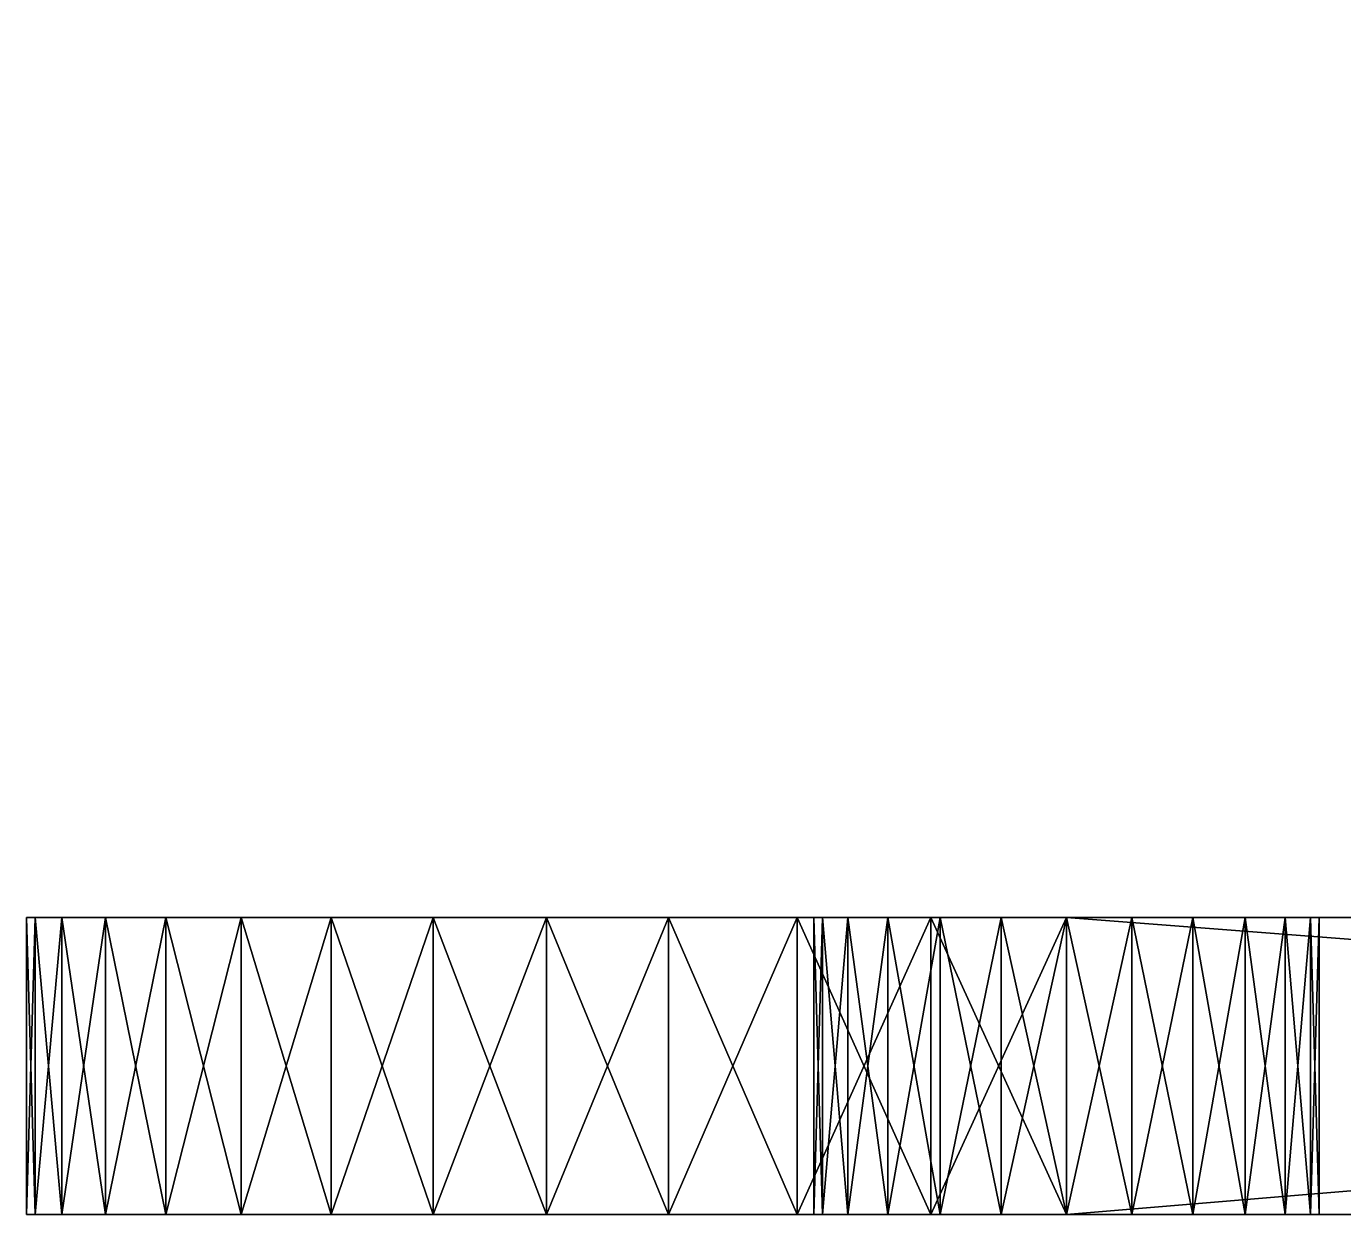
# Model space of a CAD drawing. Extents: x 0 to 33, y 0 to 16.
# Drawn here: x 0 to 8.87, y 0 to 8 of the extents above; entities that cross this region are included whole.
import ezdxf

# ---------------------------------------------------------------- set-up
doc = ezdxf.new("R2010")
doc.units = 0
doc.header["$LTSCALE"] = 25.4
doc.layers.get('0').update_dxf_attribs({"color": 13, "linetype": 'CONTINUOUS'})

msp = doc.modelspace()

# ---------------------------------------------------------------- linework, layer by layer
at = {"color": 0}
for p, q in [((0, 0, 7), (0, 2, 7)), ((0, 0, 7), (0, 2, 7)), ((0.0599, 0, 6.0863), (0.0599, 2, 6.0863)), ((0.0599, 0, 6.0863), (0.0599, 2, 6.0863)), ((0.0599, 0, 7.9137), (0.0599, 2, 7.9137)), ((0.0599, 0, 7.9137), (0.0599, 2, 7.9137)), ((0.2385, 0, 5.1883), (0.2385, 2, 5.1883)), ((0.2385, 0, 8.8117), (0.2385, 2, 8.8117)), ((0.2385, 0, 8.8117), (0.2385, 2, 8.8117)), ((0.2385, 0, 5.1883), (0.2385, 2, 5.1883)), ((0.5328, 0, 4.3212), (0.5328, 2, 4.3212)), ((0.5328, 0, 9.6788), (0.5328, 2, 9.6788)), ((0.5328, 0, 9.6788), (0.5328, 2, 9.6788)), ((0.5328, 0, 4.3212), (0.5328, 2, 4.3212)), ((0.9378, 0, 3.5), (0.9378, 2, 3.5)), ((0.9378, 0, 10.5), (0.9378, 2, 10.5)), ((0.9378, 0, 10.5), (0.9378, 2, 10.5)), ((0.9378, 0, 3.5), (0.9378, 2, 3.5)), ((1.4465, 0, 11.2613), (1.4465, 2, 11.2613)), ((1.4465, 0, 11.2613), (1.4465, 2, 11.2613)), ((1.4465, 0, 2.7387), (1.4465, 2, 2.7387)), ((1.4465, 0, 2.7387), (1.4465, 2, 2.7387)), ((2.0503, 0, 11.9497), (2.0503, 2, 11.9497)), ((2.0503, 0, 2.0503), (2.0503, 2, 2.0503)), ((2.0503, 0, 11.9497), (2.0503, 2, 11.9497)), ((2.0503, 0, 2.0503), (2.0503, 2, 2.0503)), ((2.7387, 0, 1.4465), (2.7387, 2, 1.4465)), ((2.7387, 0, 12.5535), (2.7387, 2, 12.5535)), ((2.7387, 0, 12.5535), (2.7387, 2, 12.5535)), ((2.7387, 0, 1.4465), (2.7387, 2, 1.4465)), ((3.5, 0, 0.9378), (3.5, 2, 0.9378)), ((3.5, 0, 13.0622), (3.5, 2, 13.0622)), ((3.5, 0, 13.0622), (3.5, 2, 13.0622)), ((3.5, 0, 0.9378), (3.5, 2, 0.9378)), ((4.3212, 0, 13.4672), (4.3212, 2, 13.4672)), ((4.3212, 0, 13.4672), (4.3212, 2, 13.4672)), ((4.3212, 0, 0.5328), (4.3212, 2, 0.5328)), ((4.3212, 0, 0.5328), (4.3212, 2, 0.5328)), ((5.1883, 0, 13.7615), (5.1883, 2, 13.7615)), ((5.1883, 0, 0.2385), (5.1883, 2, 0.2385)), ((5.1883, 0, 13.7615), (5.1883, 2, 13.7615)), ((5.1883, 0, 0.2385), (5.1883, 2, 0.2385)), ((5.3, 0, 7), (5.3, 2, 7)), ((5.3, 0, 7), (5.3, 2, 7)), ((5.3579, 0, 6.56), (5.3579, 2, 6.56)), ((5.3579, 0, 6.56), (5.3579, 2, 6.56)), ((5.3579, 0, 7.44), (5.3579, 2, 7.44)), ((5.3579, 0, 7.44), (5.3579, 2, 7.44)), ((5.5278, 0, 6.15), (5.5278, 2, 6.15)), ((5.5278, 0, 7.85), (5.5278, 2, 7.85)), ((5.5278, 0, 7.85), (5.5278, 2, 7.85)), ((5.5278, 0, 6.15), (5.5278, 2, 6.15)), ((5.7979, 0, 8.2021), (5.7979, 2, 8.2021)), ((5.7979, 0, 8.2021), (5.7979, 2, 8.2021)), ((5.7979, 0, 5.7979), (5.7979, 2, 5.7979)), ((5.7979, 0, 5.7979), (5.7979, 2, 5.7979)), ((6.0863, 0, 0.0599), (6.0863, 2, 0.0599)), ((6.0863, 0, 0.0599), (6.0863, 2, 0.0599)), ((6.0863, 0, 13.9401), (6.0863, 2, 13.9401)), ((6.0863, 0, 13.9401), (6.0863, 2, 13.9401)), ((6.15, 0, 8.4722), (6.15, 2, 8.4722)), ((6.15, 0, 8.4722), (6.15, 2, 8.4722)), ((6.15, 0, 5.5278), (6.15, 2, 5.5278)), ((6.15, 0, 5.5278), (6.15, 2, 5.5278)), ((6.56, 0, 8.6421), (6.56, 2, 8.6421)), ((6.56, 0, 8.6421), (6.56, 2, 8.6421)), ((6.56, 0, 5.3579), (6.56, 2, 5.3579)), ((6.56, 0, 5.3579), (6.56, 2, 5.3579)), ((7, 0), (7, 2)), ((7, 2), (31, 2)), ((7, 0), (7, 2)), ((7, 0, 14), (7, 2, 14)), ((7, 0, 5.3), (7, 2, 5.3)), ((7, 0, 8.7), (7, 2, 8.7)), ((7, 2), (31, 2)), ((7, 2, 14), (31, 2, 14)), ((7, 0, 8.7), (7, 2, 8.7)), ((7, 0, 5.3), (7, 2, 5.3)), ((7, 2, 14), (31, 2, 14)), ((7, 0, 14), (7, 2, 14)), ((7.44, 0, 5.3579), (7.44, 2, 5.3579)), ((7.44, 0, 8.6421), (7.44, 2, 8.6421)), ((7.44, 0, 8.6421), (7.44, 2, 8.6421)), ((7.44, 0, 5.3579), (7.44, 2, 5.3579)), ((7.85, 0, 8.4722), (7.85, 2, 8.4722)), ((7.85, 0, 8.4722), (7.85, 2, 8.4722)), ((7.85, 0, 5.5278), (7.85, 2, 5.5278)), ((7.85, 0, 5.5278), (7.85, 2, 5.5278)), ((8.2021, 0, 8.2021), (8.2021, 2, 8.2021)), ((8.2021, 0, 8.2021), (8.2021, 2, 8.2021)), ((8.2021, 0, 5.7979), (8.2021, 2, 5.7979)), ((8.2021, 0, 5.7979), (8.2021, 2, 5.7979)), ((8.4722, 0, 7.85), (8.4722, 2, 7.85)), ((8.4722, 0, 7.85), (8.4722, 2, 7.85)), ((8.4722, 0, 6.15), (8.4722, 2, 6.15)), ((8.4722, 0, 6.15), (8.4722, 2, 6.15)), ((8.6421, 0, 6.56), (8.6421, 2, 6.56)), ((8.6421, 0, 7.44), (8.6421, 2, 7.44)), ((8.6421, 0, 7.44), (8.6421, 2, 7.44)), ((8.6421, 0, 6.56), (8.6421, 2, 6.56)), ((8.7, 0, 7), (8.7, 2, 7)), ((8.7, 0, 7), (8.7, 2, 7)), ((33, 0), (7, 0)), ((33, 0), (7, 0)), ((33, 0, 14), (7, 0, 14)), ((33, 0, 14), (7, 0, 14))]:
    msp.add_line(p, q, dxfattribs=at)
at = {"color": 0, "extrusion": (0, -1, 0)}
for centre in [(7, 7, -2), (7, 7, -2), (7, 7, -2), (7, 7, -2), (7, 7, -2), (7, 7, -2), (7, 7, -2), (7, 7, -2), (7, 7, -2), (7, 7, -2), (7, 7, -2), (7, 7, -2), (7, 7, -2), (7, 7, -2), (7, 7, -2), (7, 7, -2), (7, 7, -2), (7, 7, -2), (7, 7, -2), (7, 7, -2), (7, 7, -2), (7, 7, -2), (7, 7, -2), (7, 7, -2), (7, 7, -2), (7, 7), (7, 7), (7, 7), (7, 7), (7, 7), (7, 7), (7, 7), (7, 7), (7, 7), (7, 7), (7, 7), (7, 7), (7, 7), (7, 7), (7, 7), (7, 7), (7, 7), (7, 7), (7, 7), (7, 7), (7, 7), (7, 7), (7, 7), (7, 7), (7, 7)]:
    msp.add_circle(centre, 1.7, dxfattribs=at)
for centre, start, end in [((7, 7, -2), 180, 270), ((7, 7, -2), 90, 180), ((7, 7, -2), 90, 180), ((7, 7, -2), 180, 270), ((7, 7, -2), 180, 270), ((7, 7, -2), 90, 180), ((7, 7, -2), 90, 180), ((7, 7, -2), 90, 180), ((7, 7, -2), 90, 180), ((7, 7, -2), 180, 270), ((7, 7, -2), 180, 270), ((7, 7, -2), 180, 270), ((7, 7, -2), 180, 270), ((7, 7, -2), 90, 180), ((7, 7, -2), 90, 180), ((7, 7, -2), 180, 270), ((7, 7, -2), 90, 180), ((7, 7, -2), 90, 180), ((7, 7, -2), 180, 270), ((7, 7, -2), 90, 180), ((7, 7, -2), 180, 270), ((7, 7, -2), 180, 270), ((7, 7, -2), 90, 180), ((7, 7, -2), 180, 270), ((7, 7, -2), 180, 270), ((7, 7, -2), 90, 180), ((7, 7), 180, 270), ((7, 7), 90, 180), ((7, 7), 90, 180), ((7, 7), 180, 270), ((7, 7), 180, 270), ((7, 7), 90, 180), ((7, 7), 180, 270), ((7, 7), 90, 180), ((7, 7), 90, 180), ((7, 7), 90, 180), ((7, 7), 90, 180), ((7, 7), 90, 180), ((7, 7), 180, 270), ((7, 7), 180, 270), ((7, 7), 180, 270), ((7, 7), 180, 270), ((7, 7), 90, 180), ((7, 7), 90, 180), ((7, 7), 180, 270), ((7, 7), 90, 180), ((7, 7), 90, 180), ((7, 7), 180, 270), ((7, 7), 90, 180), ((7, 7), 180, 270), ((7, 7), 180, 270), ((7, 7), 90, 180), ((7, 7), 180, 270)]:
    msp.add_arc(centre, 7, start, end, dxfattribs=at)

# ---------------------------------------------------------------- meshes
at = {"color": 0}
mesh = msp.add_polyface(dxfattribs=at)
corners = [(33, 16), (7, 14), (7, 16), (31, 14), (31, 2), (7, 0), (7, 2), (33, 0)]
mesh.append_faces([[corners[k] for k in face] for face in [(0, 1, 2), (4, 5, 6)]], dxfattribs={"vtx0": -1, "color": 0})
mesh.append_faces([[corners[k] for k in face] for face in [(1, 0, 3), (3, 0, 4), (5, 4, 7), (7, 4, 0)]], dxfattribs={"vtx0": -1, "vtx1": -1, "color": 0})
mesh = msp.add_polyface(dxfattribs=at)
corners = [(33, 0, 14), (7, 2, 14), (7, 0, 14), (31, 2, 14), (31, 14, 14), (7, 16, 14), (7, 14, 14), (33, 16, 14), (33, 9.5, 14)]
mesh.append_faces([[corners[k] for k in face] for face in [(0, 1, 2), (4, 5, 6), (7, 0, 8)]], dxfattribs={"vtx0": -1, "color": 0})
mesh.append_faces([[corners[k] for k in face] for face in [(1, 0, 3), (3, 0, 4), (5, 4, 7)]], dxfattribs={"vtx0": -1, "vtx1": -1, "color": 0})
mesh.append_faces([[corners[k] for k in face] for face in [(7, 4, 0)]], dxfattribs={"vtx0": -1, "vtx1": -1, "vtx2": -1, "color": 0})
mesh = msp.add_polyface(dxfattribs=at)
corners = [(0, 2, 7), (0.0599, 0, 6.0863), (0, 0, 7), (0.0599, 2, 6.0863)]
mesh.append_faces([[corners[k] for k in face] for face in [(0, 1, 2), (1, 0, 3)]], dxfattribs={"vtx0": -1, "color": 0})
mesh = msp.add_polyface(dxfattribs=at)
corners = [(0.0599, 2, 7.9137), (0, 0, 7), (0.0599, 0, 7.9137), (0, 2, 7)]
mesh.append_faces([[corners[k] for k in face] for face in [(0, 1, 2), (1, 0, 3)]], dxfattribs={"vtx0": -1, "color": 0})
mesh = msp.add_polyface(dxfattribs=at)
corners = [(0.0599, 2, 6.0863), (7, 2, 5.3), (0.2385, 2, 5.1883), (6.56, 2, 5.3579), (6.15, 2, 5.5278), (5.7979, 2, 5.7979), (5.5278, 2, 6.15), (0, 2, 7), (5.3579, 2, 6.56), (5.3, 2, 7), (5.3579, 2, 7.44), (0.0599, 2, 7.9137), (5.5278, 2, 7.85), (5.7979, 2, 8.2021), (0.2385, 2, 8.8117), (6.15, 2, 8.4722), (6.56, 2, 8.6421), (7, 2, 8.7), (6.0863, 2, 0.0599), (31, 2), (7, 2), (31, 2, 14), (5.1883, 2, 0.2385), (4.3212, 2, 0.5328), (3.5, 2, 0.9378), (2.7387, 2, 1.4465), (2.0503, 2, 2.0503), (1.4465, 2, 2.7387), (7.44, 2, 5.3579), (0.9378, 2, 3.5), (0.5328, 2, 4.3212), (7.85, 2, 5.5278), (8.2021, 2, 5.7979), (8.4722, 2, 6.15), (8.6421, 2, 6.56), (8.7, 2, 7), (8.6421, 2, 7.44), (8.4722, 2, 7.85), (8.2021, 2, 8.2021), (7.85, 2, 8.4722), (7.44, 2, 8.6421), (0.5328, 2, 9.6788), (0.9378, 2, 10.5), (1.4465, 2, 11.2613), (2.0503, 2, 11.9497), (2.7387, 2, 12.5535), (3.5, 2, 13.0622), (4.3212, 2, 13.4672), (5.1883, 2, 13.7615), (6.0863, 2, 13.9401), (7, 2, 14)]
mesh.append_faces([[corners[k] for k in face] for face in [(18, 19, 20), (21, 49, 50)]], dxfattribs={"vtx0": -1, "color": 0})
mesh.append_faces([[corners[k] for k in face] for face in [(0, 1, 2), (1, 0, 3), (3, 0, 4), (4, 0, 5), (5, 0, 6), (6, 7, 8), (8, 7, 9), (9, 7, 10), (10, 11, 12), (12, 11, 13), (13, 14, 15), (15, 14, 16), (16, 14, 17), (19, 18, 21), (28, 30, 1)]], dxfattribs={"vtx0": -1, "vtx1": -1, "color": 0})
mesh.append_faces([[corners[k] for k in face] for face in [(21, 27, 28), (21, 17, 14)]], dxfattribs={"vtx0": -1, "vtx1": -1, "vtx2": -1, "color": 0})
mesh.append_faces([[corners[k] for k in face] for face in [(6, 0, 7), (10, 7, 11), (13, 11, 14), (21, 18, 22), (21, 22, 23), (21, 23, 24), (21, 24, 25), (21, 25, 26), (21, 26, 27), (28, 27, 29), (28, 29, 30), (1, 30, 2), (21, 28, 31), (21, 31, 32), (21, 32, 33), (21, 33, 34), (21, 34, 35), (21, 35, 36), (21, 36, 37), (21, 37, 38), (21, 38, 39), (21, 39, 40), (21, 40, 17), (21, 14, 41), (21, 41, 42), (21, 42, 43), (21, 43, 44), (21, 44, 45), (21, 45, 46), (21, 46, 47), (21, 47, 48), (21, 48, 49)]], dxfattribs={"vtx0": -1, "vtx2": -1, "color": 0})
mesh = msp.add_polyface(dxfattribs=at)
corners = [(0.0599, 2, 6.0863), (0.2385, 0, 5.1883), (0.0599, 0, 6.0863), (0.2385, 2, 5.1883)]
mesh.append_faces([[corners[k] for k in face] for face in [(0, 1, 2), (1, 0, 3)]], dxfattribs={"vtx0": -1, "color": 0})
mesh = msp.add_polyface(dxfattribs=at)
corners = [(0.2385, 2, 8.8117), (0.0599, 0, 7.9137), (0.2385, 0, 8.8117), (0.0599, 2, 7.9137)]
mesh.append_faces([[corners[k] for k in face] for face in [(0, 1, 2), (1, 0, 3)]], dxfattribs={"vtx0": -1, "color": 0})
mesh = msp.add_polyface(dxfattribs=at)
corners = [(0.5328, 2, 9.6788), (0.2385, 0, 8.8117), (0.5328, 0, 9.6788), (0.2385, 2, 8.8117)]
mesh.append_faces([[corners[k] for k in face] for face in [(0, 1, 2), (1, 0, 3)]], dxfattribs={"vtx0": -1, "color": 0})
mesh = msp.add_polyface(dxfattribs=at)
corners = [(0.2385, 2, 5.1883), (0.5328, 0, 4.3212), (0.2385, 0, 5.1883), (0.5328, 2, 4.3212)]
mesh.append_faces([[corners[k] for k in face] for face in [(0, 1, 2), (1, 0, 3)]], dxfattribs={"vtx0": -1, "color": 0})
mesh = msp.add_polyface(dxfattribs=at)
corners = [(0.5328, 2, 4.3212), (0.9378, 0, 3.5), (0.5328, 0, 4.3212), (0.9378, 2, 3.5)]
mesh.append_faces([[corners[k] for k in face] for face in [(0, 1, 2), (1, 0, 3)]], dxfattribs={"vtx0": -1, "color": 0})
mesh = msp.add_polyface(dxfattribs=at)
corners = [(0.9378, 2, 10.5), (0.5328, 0, 9.6788), (0.9378, 0, 10.5), (0.5328, 2, 9.6788)]
mesh.append_faces([[corners[k] for k in face] for face in [(0, 1, 2), (1, 0, 3)]], dxfattribs={"vtx0": -1, "color": 0})
mesh = msp.add_polyface(dxfattribs=at)
corners = [(1.4465, 2, 11.2613), (0.9378, 0, 10.5), (1.4465, 0, 11.2613), (0.9378, 2, 10.5)]
mesh.append_faces([[corners[k] for k in face] for face in [(0, 1, 2), (1, 0, 3)]], dxfattribs={"vtx0": -1, "color": 0})
mesh = msp.add_polyface(dxfattribs=at)
corners = [(0.9378, 2, 3.5), (1.4465, 0, 2.7387), (0.9378, 0, 3.5), (1.4465, 2, 2.7387)]
mesh.append_faces([[corners[k] for k in face] for face in [(0, 1, 2), (1, 0, 3)]], dxfattribs={"vtx0": -1, "color": 0})
mesh = msp.add_polyface(dxfattribs=at)
corners = [(2.0503, 2, 11.9497), (1.4465, 0, 11.2613), (2.0503, 0, 11.9497), (1.4465, 2, 11.2613)]
mesh.append_faces([[corners[k] for k in face] for face in [(0, 1, 2), (1, 0, 3)]], dxfattribs={"vtx0": -1, "color": 0})
mesh = msp.add_polyface(dxfattribs=at)
corners = [(1.4465, 2, 2.7387), (2.0503, 0, 2.0503), (1.4465, 0, 2.7387), (2.0503, 2, 2.0503)]
mesh.append_faces([[corners[k] for k in face] for face in [(0, 1, 2), (1, 0, 3)]], dxfattribs={"vtx0": -1, "color": 0})
mesh = msp.add_polyface(dxfattribs=at)
corners = [(2.7387, 0, 12.5535), (2.0503, 2, 11.9497), (2.0503, 0, 11.9497), (2.7387, 2, 12.5535)]
mesh.append_faces([[corners[k] for k in face] for face in [(0, 1, 2), (1, 0, 3)]], dxfattribs={"vtx0": -1, "color": 0})
mesh = msp.add_polyface(dxfattribs=at)
corners = [(2.7387, 2, 1.4465), (2.0503, 0, 2.0503), (2.0503, 2, 2.0503), (2.7387, 0, 1.4465)]
mesh.append_faces([[corners[k] for k in face] for face in [(0, 1, 2), (1, 0, 3)]], dxfattribs={"vtx0": -1, "color": 0})
mesh = msp.add_polyface(dxfattribs=at)
corners = [(3.5, 2, 0.9378), (2.7387, 0, 1.4465), (2.7387, 2, 1.4465), (3.5, 0, 0.9378)]
mesh.append_faces([[corners[k] for k in face] for face in [(0, 1, 2), (1, 0, 3)]], dxfattribs={"vtx0": -1, "color": 0})
mesh = msp.add_polyface(dxfattribs=at)
corners = [(3.5, 0, 13.0622), (2.7387, 2, 12.5535), (2.7387, 0, 12.5535), (3.5, 2, 13.0622)]
mesh.append_faces([[corners[k] for k in face] for face in [(0, 1, 2), (1, 0, 3)]], dxfattribs={"vtx0": -1, "color": 0})
mesh = msp.add_polyface(dxfattribs=at)
corners = [(4.3212, 0, 13.4672), (3.5, 2, 13.0622), (3.5, 0, 13.0622), (4.3212, 2, 13.4672)]
mesh.append_faces([[corners[k] for k in face] for face in [(0, 1, 2), (1, 0, 3)]], dxfattribs={"vtx0": -1, "color": 0})
mesh = msp.add_polyface(dxfattribs=at)
corners = [(4.3212, 2, 0.5328), (3.5, 0, 0.9378), (3.5, 2, 0.9378), (4.3212, 0, 0.5328)]
mesh.append_faces([[corners[k] for k in face] for face in [(0, 1, 2), (1, 0, 3)]], dxfattribs={"vtx0": -1, "color": 0})
mesh = msp.add_polyface(dxfattribs=at)
corners = [(5.1883, 0, 13.7615), (4.3212, 2, 13.4672), (4.3212, 0, 13.4672), (5.1883, 2, 13.7615)]
mesh.append_faces([[corners[k] for k in face] for face in [(0, 1, 2), (1, 0, 3)]], dxfattribs={"vtx0": -1, "color": 0})
mesh = msp.add_polyface(dxfattribs=at)
corners = [(5.1883, 2, 0.2385), (4.3212, 0, 0.5328), (4.3212, 2, 0.5328), (5.1883, 0, 0.2385)]
mesh.append_faces([[corners[k] for k in face] for face in [(0, 1, 2), (1, 0, 3)]], dxfattribs={"vtx0": -1, "color": 0})
mesh = msp.add_polyface(dxfattribs=at)
corners = [(6.0863, 2, 0.0599), (5.1883, 0, 0.2385), (5.1883, 2, 0.2385), (6.0863, 0, 0.0599)]
mesh.append_faces([[corners[k] for k in face] for face in [(0, 1, 2), (1, 0, 3)]], dxfattribs={"vtx0": -1, "color": 0})
mesh = msp.add_polyface(dxfattribs=at)
corners = [(6.0863, 0, 13.9401), (5.1883, 2, 13.7615), (5.1883, 0, 13.7615), (6.0863, 2, 13.9401)]
mesh.append_faces([[corners[k] for k in face] for face in [(0, 1, 2), (1, 0, 3)]], dxfattribs={"vtx0": -1, "color": 0})
mesh = msp.add_polyface(dxfattribs=at)
corners = [(5.3579, 2, 6.56), (5.3, 0, 7), (5.3579, 0, 6.56), (5.3, 2, 7)]
mesh.append_faces([[corners[k] for k in face] for face in [(0, 1, 2), (1, 0, 3)]], dxfattribs={"vtx0": -1, "color": 0})
mesh = msp.add_polyface(dxfattribs=at)
corners = [(5.3, 2, 7), (5.3579, 0, 7.44), (5.3, 0, 7), (5.3579, 2, 7.44)]
mesh.append_faces([[corners[k] for k in face] for face in [(0, 1, 2), (1, 0, 3)]], dxfattribs={"vtx0": -1, "color": 0})
mesh = msp.add_polyface(dxfattribs=at)
corners = [(5.5278, 2, 6.15), (5.3579, 0, 6.56), (5.5278, 0, 6.15), (5.3579, 2, 6.56)]
mesh.append_faces([[corners[k] for k in face] for face in [(0, 1, 2), (1, 0, 3)]], dxfattribs={"vtx0": -1, "color": 0})
mesh = msp.add_polyface(dxfattribs=at)
corners = [(5.3579, 2, 7.44), (5.5278, 0, 7.85), (5.3579, 0, 7.44), (5.5278, 2, 7.85)]
mesh.append_faces([[corners[k] for k in face] for face in [(0, 1, 2), (1, 0, 3)]], dxfattribs={"vtx0": -1, "color": 0})
mesh = msp.add_polyface(dxfattribs=at)
corners = [(5.5278, 2, 7.85), (5.7979, 0, 8.2021), (5.5278, 0, 7.85), (5.7979, 2, 8.2021)]
mesh.append_faces([[corners[k] for k in face] for face in [(0, 1, 2), (1, 0, 3)]], dxfattribs={"vtx0": -1, "color": 0})
mesh = msp.add_polyface(dxfattribs=at)
corners = [(5.7979, 2, 5.7979), (5.5278, 0, 6.15), (5.7979, 0, 5.7979), (5.5278, 2, 6.15)]
mesh.append_faces([[corners[k] for k in face] for face in [(0, 1, 2), (1, 0, 3)]], dxfattribs={"vtx0": -1, "color": 0})
mesh = msp.add_polyface(dxfattribs=at)
corners = [(6.15, 2, 8.4722), (5.7979, 0, 8.2021), (5.7979, 2, 8.2021), (6.15, 0, 8.4722)]
mesh.append_faces([[corners[k] for k in face] for face in [(0, 1, 2), (1, 0, 3)]], dxfattribs={"vtx0": -1, "color": 0})
mesh = msp.add_polyface(dxfattribs=at)
corners = [(6.15, 0, 5.5278), (5.7979, 2, 5.7979), (5.7979, 0, 5.7979), (6.15, 2, 5.5278)]
mesh.append_faces([[corners[k] for k in face] for face in [(0, 1, 2), (1, 0, 3)]], dxfattribs={"vtx0": -1, "color": 0})
mesh = msp.add_polyface(dxfattribs=at)
corners = [(7, 2), (6.0863, 0, 0.0599), (6.0863, 2, 0.0599), (7, 0)]
mesh.append_faces([[corners[k] for k in face] for face in [(0, 1, 2), (1, 0, 3)]], dxfattribs={"vtx0": -1, "color": 0})
mesh = msp.add_polyface(dxfattribs=at)
corners = [(7, 0, 14), (6.0863, 2, 13.9401), (6.0863, 0, 13.9401), (7, 2, 14)]
mesh.append_faces([[corners[k] for k in face] for face in [(0, 1, 2), (1, 0, 3)]], dxfattribs={"vtx0": -1, "color": 0})
mesh = msp.add_polyface(dxfattribs=at)
corners = [(6.56, 2, 8.6421), (6.15, 0, 8.4722), (6.15, 2, 8.4722), (6.56, 0, 8.6421)]
mesh.append_faces([[corners[k] for k in face] for face in [(0, 1, 2), (1, 0, 3)]], dxfattribs={"vtx0": -1, "color": 0})
mesh = msp.add_polyface(dxfattribs=at)
corners = [(6.56, 0, 5.3579), (6.15, 2, 5.5278), (6.15, 0, 5.5278), (6.56, 2, 5.3579)]
mesh.append_faces([[corners[k] for k in face] for face in [(0, 1, 2), (1, 0, 3)]], dxfattribs={"vtx0": -1, "color": 0})
mesh = msp.add_polyface(dxfattribs=at)
corners = [(7, 2, 8.7), (6.56, 0, 8.6421), (6.56, 2, 8.6421), (7, 0, 8.7)]
mesh.append_faces([[corners[k] for k in face] for face in [(0, 1, 2), (1, 0, 3)]], dxfattribs={"vtx0": -1, "color": 0})
mesh = msp.add_polyface(dxfattribs=at)
corners = [(7, 0, 5.3), (6.56, 2, 5.3579), (6.56, 0, 5.3579), (7, 2, 5.3)]
mesh.append_faces([[corners[k] for k in face] for face in [(0, 1, 2), (1, 0, 3)]], dxfattribs={"vtx0": -1, "color": 0})
mesh = msp.add_polyface(dxfattribs=at)
corners = [(7.44, 0, 5.3579), (7, 2, 5.3), (7, 0, 5.3), (7.44, 2, 5.3579)]
mesh.append_faces([[corners[k] for k in face] for face in [(0, 1, 2), (1, 0, 3)]], dxfattribs={"vtx0": -1, "color": 0})
mesh = msp.add_polyface(dxfattribs=at)
corners = [(7.44, 2, 8.6421), (7, 0, 8.7), (7, 2, 8.7), (7.44, 0, 8.6421)]
mesh.append_faces([[corners[k] for k in face] for face in [(0, 1, 2), (1, 0, 3)]], dxfattribs={"vtx0": -1, "color": 0})
mesh = msp.add_polyface(dxfattribs=at)
corners = [(7.85, 2, 8.4722), (7.44, 0, 8.6421), (7.44, 2, 8.6421), (7.85, 0, 8.4722)]
mesh.append_faces([[corners[k] for k in face] for face in [(0, 1, 2), (1, 0, 3)]], dxfattribs={"vtx0": -1, "color": 0})
mesh = msp.add_polyface(dxfattribs=at)
corners = [(7.85, 0, 5.5278), (7.44, 2, 5.3579), (7.44, 0, 5.3579), (7.85, 2, 5.5278)]
mesh.append_faces([[corners[k] for k in face] for face in [(0, 1, 2), (1, 0, 3)]], dxfattribs={"vtx0": -1, "color": 0})
mesh = msp.add_polyface(dxfattribs=at)
corners = [(8.2021, 2, 8.2021), (7.85, 0, 8.4722), (7.85, 2, 8.4722), (8.2021, 0, 8.2021)]
mesh.append_faces([[corners[k] for k in face] for face in [(0, 1, 2), (1, 0, 3)]], dxfattribs={"vtx0": -1, "color": 0})
mesh = msp.add_polyface(dxfattribs=at)
corners = [(8.2021, 0, 5.7979), (7.85, 2, 5.5278), (7.85, 0, 5.5278), (8.2021, 2, 5.7979)]
mesh.append_faces([[corners[k] for k in face] for face in [(0, 1, 2), (1, 0, 3)]], dxfattribs={"vtx0": -1, "color": 0})
mesh = msp.add_polyface(dxfattribs=at)
corners = [(8.2021, 2, 8.2021), (8.4722, 0, 7.85), (8.2021, 0, 8.2021), (8.4722, 2, 7.85)]
mesh.append_faces([[corners[k] for k in face] for face in [(0, 1, 2), (1, 0, 3)]], dxfattribs={"vtx0": -1, "color": 0})
mesh = msp.add_polyface(dxfattribs=at)
corners = [(8.4722, 2, 6.15), (8.2021, 0, 5.7979), (8.4722, 0, 6.15), (8.2021, 2, 5.7979)]
mesh.append_faces([[corners[k] for k in face] for face in [(0, 1, 2), (1, 0, 3)]], dxfattribs={"vtx0": -1, "color": 0})
mesh = msp.add_polyface(dxfattribs=at)
corners = [(8.4722, 2, 7.85), (8.6421, 0, 7.44), (8.4722, 0, 7.85), (8.6421, 2, 7.44)]
mesh.append_faces([[corners[k] for k in face] for face in [(0, 1, 2), (1, 0, 3)]], dxfattribs={"vtx0": -1, "color": 0})
mesh = msp.add_polyface(dxfattribs=at)
corners = [(8.6421, 2, 6.56), (8.4722, 0, 6.15), (8.6421, 0, 6.56), (8.4722, 2, 6.15)]
mesh.append_faces([[corners[k] for k in face] for face in [(0, 1, 2), (1, 0, 3)]], dxfattribs={"vtx0": -1, "color": 0})
mesh = msp.add_polyface(dxfattribs=at)
corners = [(8.7, 2, 7), (8.6421, 0, 6.56), (8.7, 0, 7), (8.6421, 2, 6.56)]
mesh.append_faces([[corners[k] for k in face] for face in [(0, 1, 2), (1, 0, 3)]], dxfattribs={"vtx0": -1, "color": 0})
mesh = msp.add_polyface(dxfattribs=at)
corners = [(8.6421, 2, 7.44), (8.7, 0, 7), (8.6421, 0, 7.44), (8.7, 2, 7)]
mesh.append_faces([[corners[k] for k in face] for face in [(0, 1, 2), (1, 0, 3)]], dxfattribs={"vtx0": -1, "color": 0})
mesh = msp.add_polyface(dxfattribs=at)
corners = [(33, 0, 14), (7, 0), (33, 0), (6.0863, 0, 0.0599), (5.1883, 0, 0.2385), (4.3212, 0, 0.5328), (3.5, 0, 0.9378), (2.7387, 0, 1.4465), (2.0503, 0, 2.0503), (1.4465, 0, 2.7387), (7.44, 0, 5.3579), (0.9378, 0, 3.5), (0.5328, 0, 4.3212), (7, 0, 5.3), (0.2385, 0, 5.1883), (7.85, 0, 5.5278), (8.2021, 0, 5.7979), (8.4722, 0, 6.15), (8.6421, 0, 6.56), (8.7, 0, 7), (8.6421, 0, 7.44), (8.4722, 0, 7.85), (8.2021, 0, 8.2021), (7.85, 0, 8.4722), (7.44, 0, 8.6421), (7, 0, 8.7), (0.2385, 0, 8.8117), (0.5328, 0, 9.6788), (0.9378, 0, 10.5), (1.4465, 0, 11.2613), (2.0503, 0, 11.9497), (2.7387, 0, 12.5535), (3.5, 0, 13.0622), (4.3212, 0, 13.4672), (5.1883, 0, 13.7615), (6.0863, 0, 13.9401), (7, 0, 14), (0.0599, 0, 6.0863), (6.56, 0, 5.3579), (6.15, 0, 5.5278), (5.7979, 0, 5.7979), (5.5278, 0, 6.15), (0, 0, 7), (5.3579, 0, 6.56), (5.3, 0, 7), (5.3579, 0, 7.44), (0.0599, 0, 7.9137), (5.5278, 0, 7.85), (5.7979, 0, 8.2021), (6.15, 0, 8.4722), (6.56, 0, 8.6421)]
mesh.append_faces([[corners[k] for k in face] for face in [(0, 1, 2), (35, 0, 36)]], dxfattribs={"vtx0": -1, "color": 0})
mesh.append_faces([[corners[k] for k in face] for face in [(1, 0, 3), (3, 0, 4), (4, 0, 5), (5, 0, 6), (6, 0, 7), (7, 0, 8), (8, 0, 9), (9, 10, 11), (11, 10, 12), (12, 13, 14), (10, 0, 15), (15, 0, 16), (16, 0, 17), (17, 0, 18), (18, 0, 19), (19, 0, 20), (20, 0, 21), (21, 0, 22), (22, 0, 23), (23, 0, 24), (24, 0, 25), (26, 0, 27), (27, 0, 28), (28, 0, 29), (29, 0, 30), (30, 0, 31), (31, 0, 32), (32, 0, 33), (33, 0, 34), (34, 0, 35), (37, 41, 42), (42, 45, 46), (46, 48, 26)]], dxfattribs={"vtx0": -1, "vtx1": -1, "color": 0})
mesh.append_faces([[corners[k] for k in face] for face in [(9, 0, 10), (25, 0, 26)]], dxfattribs={"vtx0": -1, "vtx1": -1, "vtx2": -1, "color": 0})
mesh.append_faces([[corners[k] for k in face] for face in [(12, 10, 13), (13, 37, 14), (37, 13, 38), (37, 38, 39), (37, 39, 40), (37, 40, 41), (42, 41, 43), (42, 43, 44), (42, 44, 45), (46, 45, 47), (46, 47, 48), (26, 48, 49), (26, 49, 50), (26, 50, 25)]], dxfattribs={"vtx0": -1, "vtx2": -1, "color": 0})

doc.saveas('drawing.dxf')
